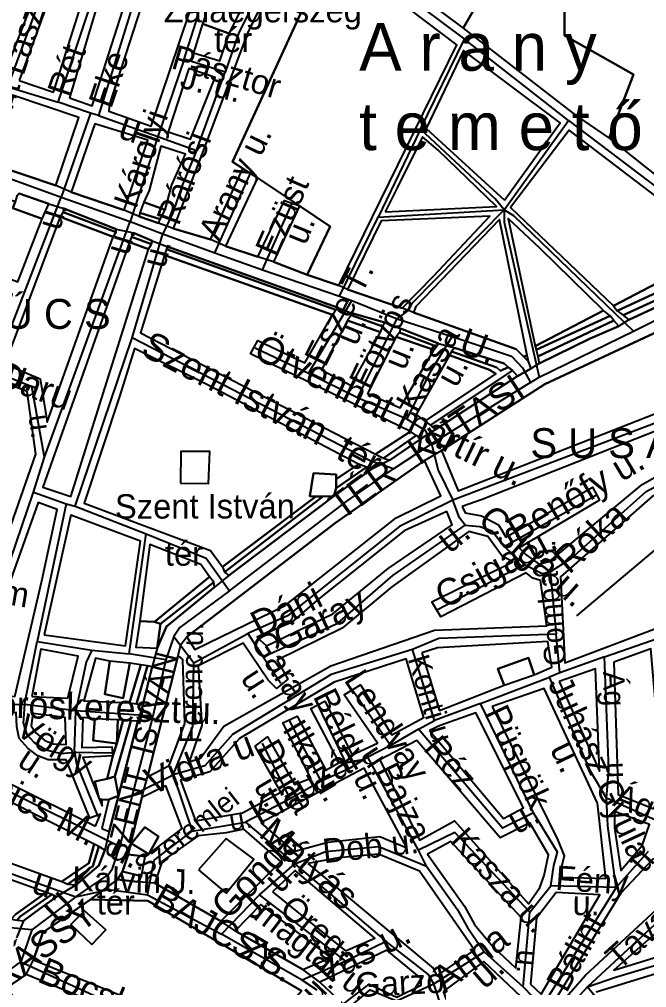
# Model space of a CAD drawing. Header units: millimetres. Extents: x 745262 to 751929, y 118124 to 122414.
# Drawn here: x 748376 to 749490, y 119795 to 121516 of the extents above; entities that cross this region are included whole.
import ezdxf

# ---------------------------------------------------------------- set-up
doc = ezdxf.new("R2010")
doc.units = ezdxf.units.MM
for name, color, linetype in [('beter', 7, 'Continuous'), ('egyeb', 7, 'Continuous'), ('epulet', 7, 'Continuous'), ('fobbut', 7, 'Continuous'), ('folyo', 7, 'Continuous'), ('fout', 7, 'Continuous'), ('Hut', 7, 'Continuous'), ('park', 7, 'Continuous'), ('szanto', 7, 'Continuous'), ('temeto', 7, 'Continuous'), ('utcanev', 7, 'Continuous')]:
    doc.layers.add(name, color=color, linetype=linetype)

msp = doc.modelspace()

# ---------------------------------------------------------------- linework, layer by layer
at = {"layer": 'beter', "color": 253}
for points in [[(748649.2, 121144.1), (748715.2, 121124.5), (748773.2, 121250.9), (748754.7, 121262.7), (748928, 121641.4), (748875.3, 121685.4), (748781.5, 121491.4), (748699.5, 121274.8), (748649.2, 121144.1)], [(748375.5, 121407.2), (748436.6, 121386.3), (748497.7, 121579.8), (748438.3, 121578.9), (748375.5, 121407.2)], [(748465.1, 121376.2), (748505.3, 121362), (748574.7, 121578.9), (748526.2, 121580.6), (748465.1, 121376.2)], [(748536.2, 121365.3), (748534.6, 121352.7), (748609.9, 121325.9), (748677.7, 121526.2), (748674.4, 121579.8), (748605.7, 121581.5), (748536.2, 121365.3)], [(748701.2, 121507.7), (748748.9, 121491), (748795.8, 121584.8), (748702.8, 121583.1), (748707, 121525.3), (748701.2, 121507.7)], [(748244.1, 121450.3), (748348.7, 121416.8), (748394.7, 121534.1), (748275, 121533.7), (748244.1, 121450.3)], [(748640, 121316.3), (748680.2, 121302.9), (748723.8, 121412.6), (748676.9, 121428.6), (748640, 121316.3)], [(748326.1, 121259.1), (748440.9, 121220.8), (748481.8, 121341.4), (748365.4, 121380.8), (748326.1, 121259.1)], [(748467.7, 121208.7), (748562.1, 121176.8), (748604, 121301.2), (748510.3, 121330.5), (748467.7, 121208.7)], [(748597.3, 121191), (748635, 121177.6), (748646.7, 121222), (748671, 121276.5), (748627.5, 121290.7), (748606.6, 121212), (748597.3, 121191)], [(748741.9, 121113), (748799.3, 121093.8), (748846.8, 121194), (748873.6, 121184.8), (748799.1, 121234.2), (748741.9, 121113)], [(748307.3, 121213.9), (748214.8, 120946.3), (748323.3, 120914.3), (748363.3, 121027.3), (748326, 121040.6), (748335.7, 121062.9), (748373.1, 121049.5), (748416.6, 121161.6), (748364.2, 121180.3), (748368.2, 121191.7), (748307.3, 121213.9)], [(748827.4, 121084.9), (748887.4, 121061.9), (748928, 121147.9), (748873.6, 121184.8), (748827.4, 121084.9)], [(748448.6, 121164.7), (748350, 120903.6), (748413.1, 120877), (748425.5, 120800.4), (748542.4, 121129.6), (748448.6, 121164.7)], [(748453.5, 121173.4), (748547.8, 121137.8), (748548, 121143), (748454.9, 121180), (748453.5, 121173.4)], [(748588.9, 121165.3), (748623.3, 121153.8), (748625.8, 121160.9), (748589.8, 121171.8), (748588.9, 121165.3)], [(748575.3, 121129.6), (748610.4, 121116.3), (748611.8, 121122.5), (748578.7, 121136.6), (748575.3, 121129.6)], [(748571.3, 121119.8), (748417.5, 120684.8), (748467.3, 120667.9), (748605.1, 121107.4), (748571.3, 121119.8)], [(748633.5, 121096.9), (748590.9, 120958.8), (749008.7, 120743.5), (749070.9, 120783.5), (748786.4, 120921.4), (748799.8, 120945.5), (748883.3, 120905.4), (748932.2, 120990.8), (748633.5, 121096.9)], [(748637.5, 121107.8), (748938, 120999.5), (748940.9, 121003.8), (748638.6, 121112.3), (748637.5, 121107.8)], [(749431.2, 121007.1), (749437.9, 120997.9), (749581, 121064.1), (749586.1, 121053.2), (749448.8, 120990.4), (749458.9, 120982.1), (749589, 121042.1), (749587.7, 121088.4), (749431.2, 121007.1)], [(748965.1, 120990.4), (749021.6, 120970.4), (749025.1, 120977), (748966.5, 120993.6), (748965.1, 120990.4)], [(749125.9, 120749.7), (749155.6, 120678.1), (749648.1, 120871), (749593.7, 121001.6), (749584.8, 120996.1), (749602.4, 120959.1), (749563.4, 120942.4), (749547, 120978.2), (749309.7, 120867.9), (749125.9, 120749.7)], [(749292.2, 120935.1), (749293.9, 120928.4), (749425.3, 120989.1), (749413.6, 120998.3), (749292.2, 120935.1)], [(748958.9, 120981), (748912.7, 120893), (748965.1, 120865.4), (749017.6, 120960.1), (748958.9, 120981)], [(749297.2, 120916.7), (749299.4, 120904.2), (749390, 120948.9), (749441, 120970.6), (749432, 120980.8), (749297.2, 120916.7)], [(749051.4, 120959.7), (749116.7, 120934.8), (749120.8, 120940), (749053.2, 120966.8), (749051.4, 120959.7)], [(749045.1, 120951.5), (748994.5, 120851.2), (749052.3, 120825.4), (749112.3, 120928.8), (749045.1, 120951.5)], [(749143.4, 120925.7), (749224.3, 120897.2), (749230.9, 120891.4), (749244.5, 120897.9), (749236.9, 120904.2), (749148.9, 120932.3), (749143.4, 120925.7)], [(749096.3, 120802), (749222.5, 120886.1), (749211.4, 120893.2), (749139.8, 120919.4), (749080.7, 120813.8), (749096.3, 120802)], [(749106.5, 120794.7), (749114.9, 120787.1), (749261.1, 120881.9), (749251.8, 120892.1), (749106.5, 120794.7)], [(748282.4, 120525.5), (748325.1, 120515.8), (748405.1, 120743.5), (748390, 120854.7), (748338.4, 120874.3), (748318, 120821.8), (748288.6, 120548.7), (748282.4, 120525.5)], [(749162.3, 120650.3), (749167.9, 120639.1), (749196.9, 120633.5), (749227, 120617.9), (749233.6, 120606.8), (749240.3, 120595.6), (749394.1, 120684.8), (749406.3, 120661.4), (749263.7, 120576.7), (749276, 120564.4), (749299.4, 120547.7), (749318.3, 120553.2), (749482.1, 120689.3), (749671.5, 120796.3), (749673.7, 120807.5), (749660.4, 120845.4), (749198, 120662.5), (749162.3, 120650.3)], [(749022.9, 120736.4), (749034.1, 120732.5), (749090.2, 120770.8), (749080.7, 120776.4), (749022.9, 120736.4)], [(749499.9, 120668.1), (749337.3, 120525.4), (749345.1, 120372.6), (749507.7, 120433.9), (749546.7, 120441.7), (749571.2, 120498.6), (749619.1, 120532.1), (749600.2, 120570), (749771.8, 120665.9), (749686, 120769.6), (749499.9, 120668.1)], [(748673.7, 120418.6), (748687.7, 120396), (748848.1, 120474.1), (749045.3, 120630.2), (749124.4, 120669.2), (749095.9, 120731.9), (748937.7, 120621.5), (748673.7, 120418.6)], [(748282.4, 120315.6), (748367.7, 120312.9), (748415.7, 120518.4), (748443.3, 120644.8), (748409.5, 120657.2), (748294, 120335.2), (748282.4, 120315.6)], [(748420.2, 120422.3), (748564.2, 120402.8), (748590.9, 120588.7), (748467.3, 120635), (748420.2, 120422.3)], [(748798, 120418.3), (748814.7, 120402.7), (748932.8, 120459.6), (749030.9, 120539.9), (749144.5, 120617.9), (749135.6, 120641.3), (749059.8, 120606.8), (748905, 120484.1), (748859.3, 120444), (748798, 120418.3)], [(748693.3, 120367), (748700, 120261.1), (748677.7, 120196.4), (748697.7, 120203.1), (748738.9, 120260), (748929.5, 120367), (749113.3, 120430.6), (749312.7, 120438.4), (749301.6, 120518.7), (749288.2, 120523.1), (749276, 120532.1), (749124.4, 120454), (749108.8, 120480.8), (749252.6, 120552.1), (749233.6, 120562.2), (749208, 120596.7), (749174.6, 120605.7), (749037.5, 120507.5), (748949.5, 120433.9), (748833.7, 120377.1), (748852.6, 120343.6), (748832.5, 120326.9), (748818.1, 120341.4), (748773.5, 120407.2), (748693.3, 120367)], [(748590, 120446.4), (748615.8, 120445.5), (748713.6, 120525.5), (748698.4, 120546.9), (748607.8, 120582.5), (748590, 120446.4)], [(748620.8, 120398.7), (748637.3, 120437), (748722.8, 120507.2), (748721.6, 120515.8), (748626.4, 120441.9), (748620.8, 120398.7)], [(749091, 120390.5), (749122.2, 120287.9), (749237, 120332.5), (749225.8, 120361.5), (749280.4, 120381.5), (749290.5, 120351.4), (749321.7, 120364.8), (749315, 120410.5), (749118.9, 120399.4), (749091, 120390.5)], [(748398, 120312.9), (748462, 120309.4), (748480.6, 120384.1), (748414, 120396.5), (748398, 120312.9)], [(749432, 120373.7), (749439.8, 120138.5), (749503.3, 120112.8), (749518.9, 120150.7), (749497.7, 120397.1), (749432, 120373.7)], [(748536.6, 120375.2), (748510.9, 120380.5), (748490.4, 120304.9), (748571.3, 120301.3), (748591.8, 120369), (748572.2, 120371.6), (748560.6, 120309.4), (748527.8, 120316.5), (748536.6, 120375.2)], [(748603.5, 120170.1), (748642, 120189.8), (748669.9, 120264.5), (748666.5, 120378.2), (748658.1, 120385.2), (748603.5, 120170.1)], [(748662.1, 120164.1), (748688.8, 120091.6), (748772.4, 120106.1), (748840.3, 120142.9), (748794.7, 120224.3), (748816.9, 120241), (748864.8, 120156.3), (748893.8, 120167.5), (748843.7, 120265.6), (748869.3, 120277.8), (748920.6, 120181.9), (748944, 120195.3), (748893.8, 120291.2), (748918.3, 120304.6), (748967.4, 120208.7), (749011.9, 120229.9), (748952.9, 120315.7), (748981.8, 120333.6), (749037.5, 120244.4), (749094.4, 120275.6), (749063.2, 120379.3), (748935, 120338), (748766.8, 120237.7), (748714.4, 120178.6), (748662.1, 120164.1)], [(748583.8, 120299.6), (748595.2, 120297.8), (748611.8, 120365.5), (748603.3, 120367.2), (748583.8, 120299.6)], [(749335, 120339.2), (749406.3, 120179.7), (749399.6, 120361.5), (749335, 120339.2)], [(749215.8, 120294.6), (749332.8, 120057.1), (749343.9, 120029.2), (749339.5, 120012.5), (749339.5, 119991.3), (749417.5, 119989), (749403, 120122.9), (749308.3, 120326.9), (749215.8, 120294.6)], [(748510.9, 120082.5), (748519.8, 120103.8), (748501.1, 120096.7), (748459.3, 120199.9), (748427.3, 120199.9), (748408.6, 120207), (748391.7, 120220.4), (748375.7, 120238.2), (748371.3, 120258.6), (748370.4, 120284.4), (748262, 120283.6), (748239.7, 120275.5), (748228.2, 120267.5), (748201.5, 120236.4), (748510.9, 120082.5)], [(748397.1, 120260.4), (748405.1, 120248), (748421.1, 120234.6), (748436.2, 120228.4), (748459.3, 120227.5), (748457.5, 120275.5), (748399.7, 120282.7), (748397.1, 120260.4)], [(748510, 120272.9), (748488.6, 120275.5), (748486.9, 120222.2), (748540.2, 120223.1), (748542, 120207), (748549.1, 120229.3), (748507.3, 120234.6), (748510, 120272.9)], [(748549.1, 120229.3), (748560.6, 120271.1), (748550.9, 120271.1), (748549.1, 120229.3)], [(749104.4, 120252.2), (749235.9, 120096.1), (749271.5, 120115), (749186.8, 120283.4), (749123.3, 120261.1), (749104.4, 120252.2)], [(748545.5, 120170.6), (748551.8, 120135.9), (748586.3, 120268.5), (748574, 120269.3), (748545.5, 120170.6)], [(749016.4, 120199.8), (749086.6, 120057.1), (749149, 120091.6), (749280.4, 119944.4), (749300.5, 119973.4), (749308.3, 119994.6), (749316.1, 120031.4), (749282.7, 120088.3), (749230.3, 120061.5), (749082.1, 120234.4), (749016.4, 120199.8)], [(748451.3, 119983.7), (748499.3, 120016.7), (748509.1, 120050.5), (748181.1, 120215.1), (748093.9, 120112.7), (748451.3, 119983.7)], [(748518, 120130.5), (748510, 120161.7), (748532.2, 120166.1), (748542, 120207), (748488.6, 120204.4), (748518, 120130.5)], [(748804.7, 120088.3), (748863.7, 120037), (748923.9, 120053.7), (749016.4, 120063.8), (749064.3, 120043.7), (748988.5, 120185.3), (748804.7, 120088.3)], [(748569, 120031.8), (748599.7, 120028.1), (748605.8, 120032.5), (748605.8, 120032.5), (748575.2, 120051.5), (748598.6, 120080.5), (748623.1, 120063.8), (748605.8, 120032.5), (748605.8, 120032.5), (748611.9, 120037), (748665.4, 120078.2), (748636.4, 120154.1), (748593.5, 120133.3), (748569, 120031.8)], [(748522.4, 120078), (748535.3, 120072.5), (748551.8, 120135.9), (748534.9, 120129.6), (748522.4, 120078)], [(748518, 120130.5), (748523.3, 120118.1), (748523.3, 120129.6), (748518, 120130.5)], [(749433.1, 120108.4), (749433.1, 120079.4), (749444.2, 120003.5), (749482.1, 120048.1), (749495.5, 120084.9), (749433.1, 120108.4)], [(748616.7, 119981.2), (748733.6, 119913.2), (748840.3, 120019.2), (748774.6, 120077.1), (748743.4, 120070.4), (748693.3, 120064.9), (748629.8, 120020.3), (748616.7, 119981.2)], [(748694.4, 120004.7), (748743.4, 119963.4), (748792.4, 120023.6), (748743.4, 120060.4), (748694.4, 120004.7)], [(749258.1, 119829.6), (749267.1, 119919.9), (749142.3, 120054.8), (749101.1, 120032.5), (749166.8, 119940), (749184.6, 119907.7), (749216.9, 119868.6), (749258.1, 119829.6)], [(748361.5, 119917), (748369.5, 119925.9), (748423.7, 119964.2), (748198.8, 120045.1), (748195.3, 119935.7), (748361.5, 119917)], [(748462, 119979.3), (748476.6, 119978.1), (748517.4, 120012.5), (748527.6, 120039.3), (748517.1, 120046), (748506.4, 120011.3), (748462, 119979.3)], [(748888.2, 120015.8), (749111.1, 119829.6), (749117.8, 119816.2), (749184.6, 119861.9), (749159, 119898.7), (749086.6, 120002.4), (749014.1, 120032.5), (748942.8, 120025.8), (748888.2, 120015.8)], [(749329.5, 119758.2), (749381.8, 119817.3), (749515.5, 119941.1), (749608, 119991.3), (749634.7, 120029.2), (749501, 120023.6), (749444.2, 119963.4), (749322.8, 119766), (749329.5, 119758.2)], [(749629.2, 119969), (749584.6, 119944.4), (749528.9, 119912.1), (749432, 119826.3), (749580.1, 119872), (749711.6, 119947.8), (749682.6, 119996.9), (749658.1, 120014.7), (749629.2, 119969)], [(748550.1, 119987.3), (748586.6, 119983.4), (748593, 119993.5), (748559, 120001.7), (748550.1, 119987.3)], [(748825.9, 119965.6), (748955.1, 119860.8), (749007.5, 119883.1), (748866, 120003.5), (748825.9, 119965.6)], [(748372.2, 119915.2), (748383.5, 119914.2), (748412.8, 119935.9), (748442.2, 119956.4), (748433.5, 119960.6), (748377.5, 119921.5), (748372.2, 119915.2)], [(749283.8, 119801.7), (749302.7, 119783.9), (749407.4, 119960.1), (749329.5, 119964.5), (749294.9, 119918.8), (749283.8, 119801.7)], [(748401.1, 119844.6), (748567, 119777.1), (748670.4, 119757.9), (748727.7, 119697.9), (748779, 119676.2), (748877.2, 119789.5), (748603.9, 119949.4), (748502.5, 119952.1), (748417.9, 119893), (748401.1, 119844.6)], [(748759.3, 119896.5), (748879.6, 119827.3), (748929.5, 119848.6), (748804.7, 119943.3), (748759.3, 119896.5)], [(748491.4, 119931.8), (748467.1, 119907.5), (748504.4, 119871.8), (748529.6, 119897.9), (748491.4, 119931.8)], [(748909.7, 119805), (748950.9, 119766), (748997.4, 119801.7), (749046.5, 119778.3), (749089.9, 119799.5), (749089.9, 119811.8), (749028.6, 119861.9), (748909.7, 119805)], [(749128.9, 119788.3), (749155.6, 119718.1), (749229.2, 119646.7), (749310.5, 119738.2), (749201.3, 119841.9), (749128.9, 119788.3)], [(748254.7, 119697.4), (748315.9, 119662.3), (748530.5, 119759.7), (748388.3, 119818.4), (748352.7, 119794.2), (748389.7, 119753.6), (748357.6, 119724.9), (748323.2, 119769.3), (748266.1, 119731.7), (748254.7, 119697.4)]]:
    msp.add_lwpolyline(points, close=True, dxfattribs=at)
msp.add_lwpolyline([(749477.6, 119756), (749591.3, 119810.6), (749804.1, 119928.8), (749849.8, 119983.5), (749980.1, 120030.3), (749986.8, 119995.7), (750025.8, 120014.7), (750013.6, 120054.8), (749998, 120082.7), (749877.6, 120022.5), (749848.7, 120013.6), (749810.8, 120024.7), (749789.6, 120043.7), (749726.1, 119983.5), (749736.1, 119963.4), (749762.9, 119979), (749778.5, 119952.3), (749596.9, 119847.4), (749400.8, 119787.2)], dxfattribs=at)
at = {"layer": 'epulet', "color": 253}
for points in [[(748368.2, 121191.7), (748364.2, 121180.3), (748416.6, 121161.6), (748428.1, 121188.3), (748375.8, 121206.2), (748371.7, 121201.7), (748368.2, 121191.7)], [(748589.8, 121171.8), (748625.8, 121160.9), (748635, 121177.6), (748597.3, 121191), (748589.8, 121171.8)], [(748662, 120691.9), (748711.8, 120691), (748714.4, 120748), (748662.9, 120748), (748662, 120691.9)], [(748902.9, 120667.9), (748915.3, 120667.9), (748934.6, 120668.7), (748938.5, 120683), (748938.5, 120699), (748938.5, 120707), (748898.5, 120709.7), (748892.2, 120668.8), (748902.9, 120667.9)], [(748590, 120446.4), (748582.9, 120400.1), (748620.8, 120398.7), (748626.4, 120441.9), (748615.8, 120445.5), (748590, 120446.4)], [(748536.6, 120375.2), (748527.8, 120316.5), (748560.6, 120309.4), (748572.2, 120371.6), (748536.6, 120375.2)], [(749237, 120332.5), (749290.5, 120351.4), (749280.4, 120381.5), (749225.8, 120361.5), (749237, 120332.5)], [(748510, 120272.9), (748507.3, 120234.6), (748549.1, 120229.3), (748550.9, 120271.1), (748510, 120272.9)], [(748518, 120130.5), (748523.3, 120129.6), (748534.9, 120129.6), (748551.8, 120135.9), (748545.5, 120170.6), (748532.2, 120166.1), (748510, 120161.7), (748518, 120130.5)], [(748598.6, 120080.5), (748575.2, 120051.5), (748605.8, 120032.5), (748623.1, 120063.8), (748598.6, 120080.5)], [(748694.4, 120004.7), (748743.4, 119963.4), (748792.4, 120023.6), (748743.4, 120060.4), (748694.4, 120004.7)], [(748559, 120001.7), (748593, 119993.5), (748599.7, 120028.1), (748569, 120031.8), (748559, 120001.7)], [(748491.4, 119931.8), (748467.1, 119907.5), (748504.4, 119871.8), (748529.6, 119897.9), (748491.4, 119931.8)]]:
    msp.add_lwpolyline(points, close=True, dxfattribs=at)
at = {"layer": 'fobbut', "color": 253}
for points in [[(749589, 121042.1), (749458.9, 120982.1), (749441, 120970.6), (749390, 120948.9), (749299.4, 120904.2), (749285.4, 120895.3), (749261.1, 120881.9), (749114.9, 120787.1), (749090.2, 120770.8), (749034.1, 120732.5), (749000.9, 120715.9), (748934.6, 120668.7), (748748.3, 120527.6), (748722.8, 120507.2), (748637.3, 120437), (748620.8, 120398.7), (748611.8, 120365.5), (748595.2, 120297.8), (748586.3, 120268.5), (748551.8, 120135.9), (748535.3, 120072.5), (748527.6, 120039.3), (748517.4, 120012.5), (748476.6, 119978.1), (748442.2, 119956.4), (748412.8, 119935.9), (748383.5, 119914.2), (748370.7, 119883.6)], [(748352.7, 119794.2), (748388.3, 119818.4), (748401.1, 119844.6), (748417.9, 119893), (748502.5, 119952.1), (748550.1, 119987.3), (748559, 120001.7), (748569, 120031.8), (748593.5, 120133.3), (748603.5, 120170.1), (748658.1, 120385.2), (748662.6, 120405.3), (748673.7, 120418.6), (748937.7, 120621.5), (749095.9, 120731.9), (749125.9, 120749.7), (749309.7, 120867.9), (749547, 120978.2)]]:
    msp.add_lwpolyline(points, dxfattribs=at)
at = {"layer": 'folyo', "color": 253}
for points in [[(748448.6, 121164.7), (748542.4, 121129.6), (748547.8, 121137.8), (748453.5, 121173.4), (748448.6, 121164.7)], [(748571.3, 121119.8), (748605.1, 121107.4), (748610.4, 121116.3), (748575.3, 121129.6), (748571.3, 121119.8)], [(748633.5, 121096.9), (748932.2, 120990.8), (748938, 120999.5), (748637.5, 121107.8), (748633.5, 121096.9)], [(749437.9, 120997.9), (749448.8, 120990.4), (749586.1, 121053.2), (749581, 121064.1), (749437.9, 120997.9)], [(748958.9, 120981), (749017.6, 120960.1), (749021.6, 120970.4), (748965.1, 120990.4), (748958.9, 120981)], [(749293.9, 120928.4), (749297.2, 120916.7), (749432, 120980.8), (749425.3, 120989.1), (749293.9, 120928.4)], [(749045.1, 120951.5), (749112.3, 120928.8), (749116.7, 120934.8), (749051.4, 120959.7), (749045.1, 120951.5)], [(749096.3, 120802), (749106.5, 120794.7), (749251.8, 120892.1), (749244.5, 120897.9), (749230.9, 120891.4), (749224.3, 120897.2), (749143.4, 120925.7), (749139.8, 120919.4), (749211.4, 120893.2), (749222.5, 120886.1), (749096.3, 120802)], [(749271.3, 120917), (749280.3, 120908.1), (749278, 120918.8), (749271.3, 120917)], [(749008.7, 120743.5), (749022.9, 120736.4), (749080.7, 120776.4), (749070.9, 120783.5), (749008.7, 120743.5)], [(748938.5, 120683), (748992.7, 120720.4), (748978.5, 120725.7), (748938.5, 120699), (748938.5, 120683)], [(748736.7, 120543.3), (748740.2, 120533.5), (748915.3, 120667.9), (748902.9, 120667.9), (748736.7, 120543.3)], [(748615.8, 120445.5), (748626.4, 120441.9), (748721.6, 120515.8), (748713.6, 120525.5), (748615.8, 120445.5)], [(748571.3, 120301.3), (748583.8, 120299.6), (748603.3, 120367.2), (748591.8, 120369), (748571.3, 120301.3)], [(748532.2, 120166.1), (748545.5, 120170.6), (748574, 120269.3), (748560.6, 120271.1), (748549.1, 120229.3), (748542, 120207), (748532.2, 120166.1)], [(748451.3, 119983.7), (748462, 119979.3), (748506.4, 120011.3), (748517.1, 120046), (748509.1, 120050.5), (748499.3, 120016.7), (748451.3, 119983.7)], [(748361.5, 119917), (748372.2, 119915.2), (748377.5, 119921.5), (748433.5, 119960.6), (748423.7, 119964.2), (748369.5, 119925.9), (748361.5, 119917)]]:
    msp.add_lwpolyline(points, close=True, dxfattribs=at)
at = {"layer": 'folyo', "color": 131}
msp.add_lwpolyline([(749739.2, 120704.5), (749672.3, 120667.1), (749626.1, 120654.4), (749568.1, 120625.8), (749530.8, 120595.3), (749365.7, 120455.7)], dxfattribs=at)
at = {"layer": 'fout', "color": 253}
for points in [[(748375.8, 121206.2), (748428.1, 121188.3), (748454.9, 121180), (748548, 121143), (748578.7, 121136.6), (748611.8, 121122.5), (748638.6, 121112.3), (748940.9, 121003.8), (748966.5, 120993.6), (749025.1, 120977), (749053.2, 120966.8), (749120.8, 120940), (749148.9, 120932.3), (749236.9, 120904.2), (749244.5, 120897.9), (749251.8, 120892.1), (749261.1, 120881.9), (749285.4, 120895.3), (749280.3, 120908.1), (749271.3, 120917), (749258.6, 120929.8), (749076.2, 120994.9), (749055.8, 121002.5), (748959, 121035.6), (748943.5, 121042.8), (748887.4, 121061.9), (748827.4, 121084.9), (748799.3, 121093.8), (748741.9, 121113), (748715.2, 121124.5), (748649.2, 121144.1), (748623.3, 121153.8), (748588.9, 121165.3), (748562.1, 121176.8), (748467.7, 121208.7), (748440.9, 121220.8), (748326.1, 121259.1)], [(748950.9, 119766), (748909.7, 119805), (748879.6, 119827.3), (748759.3, 119896.5), (748733.6, 119913.2), (748616.7, 119981.2), (748586.6, 119983.4), (748550.1, 119987.3), (748502.5, 119952.1), (748502.5, 119952.1), (748603.9, 119949.4), (748877.2, 119789.5)]]:
    msp.add_lwpolyline(points, dxfattribs=at)
at = {"layer": 'Hut'}
for p, q in [((748445.1, 121368.7), (748519.2, 121592.4)), ((748445.1, 121368.7), (748519.2, 121592.4)), ((748593.3, 121592.4), (748516.6, 121345.3)), ((748593.3, 121592.4), (748516.6, 121345.3)), ((748355.4, 121396), (748411.3, 121546.9)), ((748355.4, 121396), (748411.3, 121546.9)), ((749088.7, 121320.6), (749166.7, 121480.5)), ((749088.7, 121320.6), (749166.7, 121480.5)), ((749351.4, 121336.2), (749166.7, 121480.5)), ((749351.4, 121336.2), (749166.7, 121480.5)), ((748668.7, 121445.4), (748621.9, 121307.6)), ((748668.7, 121445.4), (748621.9, 121307.6)), ((748741.5, 121422), (748668.7, 121445.4)), ((748741.5, 121422), (748668.7, 121445.4)), ((748690.8, 121282.9), (748741.5, 121422)), ((748690.8, 121282.9), (748741.5, 121422)), ((748355.4, 121396), (748445.1, 121368.7)), ((748355.4, 121396), (748445.1, 121368.7)), ((748502.2, 121349.2), (748445.1, 121368.7)), ((748502.2, 121349.2), (748445.1, 121368.7)), ((748502.2, 121349.2), (748450.2, 121199.7)), ((748502.2, 121349.2), (748450.2, 121199.7)), ((748516.6, 121345.3), (748502.2, 121349.2)), ((748516.6, 121345.3), (748502.2, 121349.2)), ((748516.6, 121345.3), (748621.9, 121307.6)), ((748516.6, 121345.3), (748621.9, 121307.6)), ((749088.7, 121320.6), (749013.3, 121164.5)), ((749088.7, 121320.6), (749013.3, 121164.5)), ((749237, 121177.5), (749351.4, 121336.2)), ((749237, 121177.5), (749351.4, 121336.2)), ((748621.9, 121307.6), (748572.5, 121156.7)), ((748621.9, 121307.6), (748572.5, 121156.7)), ((748621.9, 121307.6), (748690.8, 121282.9)), ((748621.9, 121307.6), (748690.8, 121282.9)), ((748308.5, 121251.7), (748450.2, 121199.7)), ((748308.5, 121251.7), (748450.2, 121199.7)), ((748723.3, 121100.8), (748787, 121243.9)), ((748723.3, 121100.8), (748787, 121243.9)), ((748330.7, 120890.2), (748450.2, 121199.7)), ((748330.7, 120890.2), (748450.2, 121199.7)), ((748450.2, 121199.7), (748572.5, 121156.7)), ((748450.2, 121199.7), (748572.5, 121156.7)), ((748807.8, 121070.9), (748859.9, 121188)), ((748807.8, 121070.9), (748859.9, 121188)), ((748944.4, 121024.1), (749013.3, 121164.5)), ((748944.4, 121024.1), (749013.3, 121164.5)), ((749013.3, 121164.5), (749237, 121177.5)), ((749013.3, 121164.5), (749237, 121177.5)), ((748420.3, 120738.1), (748572.5, 121156.7)), ((748420.3, 120738.1), (748572.5, 121156.7)), ((748572.5, 121156.7), (748631, 121134.6)), ((748572.5, 121156.7), (748631, 121134.6)), ((748576.4, 120950), (748631, 121134.6)), ((748576.4, 120950), (748631, 121134.6)), ((748631, 121134.6), (748723.3, 121100.8)), ((748631, 121134.6), (748723.3, 121100.8)), ((748723.3, 121100.8), (748807.8, 121070.9)), ((748723.3, 121100.8), (748807.8, 121070.9)), ((748807.8, 121070.9), (748944.4, 121024.1)), ((748807.8, 121070.9), (748944.4, 121024.1)), ((749467.1, 120961.7), (749603.6, 121030.6)), ((749467.1, 120961.7), (749603.6, 121030.6)), ((748889.8, 120886.3), (748966.5, 121016.3)), ((748889.8, 120886.3), (748966.5, 121016.3)), ((748944.4, 121024.1), (748966.5, 121016.3)), ((748944.4, 121024.1), (748966.5, 121016.3)), ((748966.5, 121016.3), (749047.1, 120983.8)), ((748966.5, 121016.3), (749047.1, 120983.8)), ((748976.9, 120843.4), (749047.1, 120983.8)), ((748976.9, 120843.4), (749047.1, 120983.8)), ((749047.1, 120983.8), (749144.6, 120952.6)), ((749047.1, 120983.8), (749144.6, 120952.6)), ((749299.4, 120879.8), (749467.1, 120961.7)), ((749299.4, 120879.8), (749467.1, 120961.7)), ((748475, 120650.9), (748576.4, 120950)), ((748475, 120650.9), (748576.4, 120950)), ((748889.8, 120886.3), (748794.8, 120931.8)), ((748889.8, 120886.3), (748794.8, 120931.8)), ((748976.9, 120843.4), (748889.8, 120886.3)), ((748976.9, 120843.4), (748889.8, 120886.3)), ((749283.8, 120870.6), (749299.4, 120879.8)), ((749283.8, 120870.6), (749299.4, 120879.8)), ((749283.8, 120870.6), (749108.3, 120761.4)), ((749283.8, 120870.6), (749108.3, 120761.4)), ((749668.7, 120860.3), (749146, 120661.4)), ((749668.7, 120860.3), (749146, 120661.4)), ((749064, 120805.7), (748976.9, 120843.4)), ((749064, 120805.7), (748976.9, 120843.4)), ((749040.7, 120717.3), (749108.3, 120761.4)), ((749040.7, 120717.3), (749108.3, 120761.4)), ((748400.8, 120675.6), (748420.3, 120738.1)), ((748400.8, 120675.6), (748420.3, 120738.1)), ((748339.7, 120496.1), (748400.8, 120675.6)), ((748339.7, 120496.1), (748400.8, 120675.6)), ((748400.8, 120675.6), (748459.3, 120654.8)), ((748400.8, 120675.6), (748459.3, 120654.8)), ((749237, 120579.4), (749402.1, 120671.7)), ((749237, 120579.4), (749402.1, 120671.7)), ((748459.3, 120654.8), (748407.4, 120410.4)), ((748459.3, 120654.8), (748407.4, 120410.4)), ((748459.3, 120654.8), (748475, 120650.9)), ((748459.3, 120654.8), (748475, 120650.9)), ((748475, 120650.9), (748601.1, 120601.5)), ((748475, 120650.9), (748601.1, 120601.5)), ((748571.2, 120388.3), (748601.1, 120601.5)), ((748571.2, 120388.3), (748601.1, 120601.5)), ((749237, 120579.4), (749273.4, 120546.9)), ((749237, 120579.4), (749273.4, 120546.9)), ((749273.4, 120546.9), (749117.4, 120466.3)), ((749273.4, 120546.9), (749117.4, 120466.3)), ((749318.9, 120533.9), (749329.3, 120423.4)), ((749318.9, 120533.9), (749329.3, 120423.4)), ((748385.3, 120298.5), (748407.4, 120410.4)), ((748385.3, 120298.5), (748407.4, 120410.4)), ((748407.4, 120410.4), (748504.9, 120394.7)), ((748407.4, 120410.4), (748504.9, 120394.7)), ((748650.5, 120419.5), (748636.2, 120377.8)), ((748650.5, 120419.5), (748636.2, 120377.8)), ((748650.5, 120419.5), (748685.6, 120372.7)), ((748650.5, 120419.5), (748685.6, 120372.7)), ((748685.6, 120372.7), (748781.9, 120424.6)), ((748685.6, 120372.7), (748781.9, 120424.6)), ((748781.9, 120424.6), (748809.1, 120383)), ((748781.9, 120424.6), (748809.1, 120383)), ((749335.8, 120354.5), (749329.3, 120423.4)), ((749335.8, 120354.5), (749329.3, 120423.4)), ((749415.2, 120383), (749512.7, 120416.8)), ((749415.2, 120383), (749512.7, 120416.8)), ((748504.9, 120394.7), (748571.2, 120388.3)), ((748504.9, 120394.7), (748571.2, 120388.3)), ((749113.5, 120270), (749074.5, 120396.1)), ((749113.5, 120270), (749074.5, 120396.1)), ((748636.2, 120377.8), (748571.2, 120388.3)), ((748636.2, 120377.8), (748571.2, 120388.3)), ((748636.2, 120377.8), (748612.8, 120277.7)), ((748636.2, 120377.8), (748612.8, 120277.7)), ((748809.1, 120383), (748840.4, 120336.2)), ((748809.1, 120383), (748840.4, 120336.2)), ((749415.2, 120383), (749335.8, 120354.5)), ((749415.2, 120383), (749335.8, 120354.5)), ((749195.3, 120299.9), (749317.6, 120346.7)), ((749195.3, 120299.9), (749317.6, 120346.7)), ((749335.8, 120354.5), (749317.6, 120346.7)), ((749335.8, 120354.5), (749317.6, 120346.7)), ((749035.4, 120225.7), (748969.2, 120321.9)), ((749035.4, 120225.7), (748969.2, 120321.9)), ((748264.3, 120299.9), (748385.3, 120298.5)), ((748264.3, 120299.9), (748385.3, 120298.5)), ((748476.2, 120286.9), (748385.3, 120298.5)), ((748476.2, 120286.9), (748385.3, 120298.5)), ((748961.3, 120184.1), (748906.7, 120297.2)), ((748961.3, 120184.1), (748906.7, 120297.2)), ((749195.3, 120299.9), (749113.5, 120270)), ((749195.3, 120299.9), (749113.5, 120270)), ((749289, 120106.1), (749195.3, 120299.9)), ((749289, 120106.1), (749195.3, 120299.9)), ((748473.7, 120214), (748476.2, 120286.9)), ((748473.7, 120214), (748476.2, 120286.9)), ((748612.8, 120277.7), (748476.2, 120286.9)), ((748612.8, 120277.7), (748476.2, 120286.9)), ((748612.8, 120277.7), (748576.4, 120137.3)), ((748612.8, 120277.7), (748576.4, 120137.3)), ((748911.9, 120162), (748856, 120270)), ((748911.9, 120162), (748856, 120270)), ((749084.8, 120254.3), (749113.5, 120270)), ((749084.8, 120254.3), (749113.5, 120270)), ((749084.8, 120254.3), (749035.4, 120225.7)), ((749084.8, 120254.3), (749035.4, 120225.7)), ((748179.8, 120232.3), (748554.3, 120046.2)), ((748179.8, 120232.3), (748554.3, 120046.2)), ((748857.3, 120130.7), (748807.8, 120229.6)), ((748857.3, 120130.7), (748807.8, 120229.6)), ((749035.4, 120225.7), (748995.1, 120204.9)), ((749035.4, 120225.7), (748995.1, 120204.9)), ((748473.7, 120214), (748539.9, 120212.7)), ((748473.7, 120214), (748539.9, 120212.7)), ((748995.1, 120204.9), (748961.3, 120184.1)), ((748995.1, 120204.9), (748961.3, 120184.1)), ((749084.8, 120039.8), (748995.1, 120204.9)), ((749084.8, 120039.8), (748995.1, 120204.9)), ((748961.3, 120184.1), (748911.9, 120162)), ((748961.3, 120184.1), (748911.9, 120162)), ((748576.4, 120137.3), (748649.2, 120173.7)), ((748576.4, 120137.3), (748649.2, 120173.7)), ((748649.2, 120173.7), (748683.1, 120073.6)), ((748649.2, 120173.7), (748683.1, 120073.6)), ((748911.9, 120162), (748857.3, 120130.7)), ((748911.9, 120162), (748857.3, 120130.7)), ((748576.4, 120137.3), (748554.3, 120046.2)), ((748576.4, 120137.3), (748554.3, 120046.2)), ((748857.3, 120130.7), (748777.9, 120089.2)), ((748857.3, 120130.7), (748777.9, 120089.2)), ((749511.3, 120090.5), (749419.1, 120132.1)), ((749511.3, 120090.5), (749419.1, 120132.1)), ((748683.1, 120073.6), (748777.9, 120089.2)), ((748683.1, 120073.6), (748777.9, 120089.2)), ((748777.9, 120089.2), (748865.1, 120015.1)), ((748777.9, 120089.2), (748865.1, 120015.1)), ((748185, 120061.9), (748476.2, 119956.5)), ((748185, 120061.9), (748476.2, 119956.5)), ((749099.1, 120011.1), (749084.8, 120039.8)), ((749099.1, 120011.1), (749084.8, 120039.8)), ((749493.1, 120037.1), (749436, 119973.4)), ((749493.1, 120037.1), (749436, 119973.4)), ((748802.7, 119960.4), (748865.1, 120015.1)), ((748802.7, 119960.4), (748865.1, 120015.1)), ((748865.1, 120015.1), (749027.6, 119877.2)), ((748865.1, 120015.1), (749027.6, 119877.2)), ((748603.7, 119960.4), (748735.1, 119890.2)), ((748603.7, 119960.4), (748735.1, 119890.2)), ((748735.1, 119890.2), (748802.7, 119960.4)), ((748735.1, 119890.2), (748802.7, 119960.4)), ((748956.1, 119842.1), (748802.7, 119960.4)), ((748956.1, 119842.1), (748802.7, 119960.4)), ((749282.5, 119929.3), (749320.2, 119976.1)), ((749282.5, 119929.3), (749320.2, 119976.1)), ((749436, 119973.4), (749304.6, 119761.5)), ((749436, 119973.4), (749304.6, 119761.5)), ((749436, 119973.4), (749320.2, 119976.1)), ((749436, 119973.4), (749320.2, 119976.1)), ((748476.2, 119956.5), (748398.3, 119898)), ((748476.2, 119956.5), (748398.3, 119898)), ((749270.8, 119796.6), (749282.5, 119929.3)), ((749270.8, 119796.6), (749282.5, 119929.3)), ((748398.3, 119898), (748182.3, 119918.8)), ((748398.3, 119898), (748182.3, 119918.8)), ((748398.3, 119898), (748378.7, 119840.9)), ((748398.3, 119898), (748378.7, 119840.9)), ((748878.1, 119808.3), (748735.1, 119890.2)), ((748878.1, 119808.3), (748735.1, 119890.2)), ((749027.6, 119877.2), (748956.1, 119842.1)), ((749027.6, 119877.2), (748956.1, 119842.1)), ((749112.2, 119801.8), (749201.9, 119859)), ((749112.2, 119801.8), (749201.9, 119859)), ((749201.9, 119859), (749270.8, 119796.6)), ((749201.9, 119859), (749270.8, 119796.6)), ((748378.7, 119840.9), (748558.2, 119758.9)), ((748378.7, 119840.9), (748558.2, 119758.9)), ((748956.1, 119842.1), (748878.1, 119808.3)), ((748956.1, 119842.1), (748878.1, 119808.3)), ((748878.1, 119808.3), (748904.1, 119791.4)), ((748878.1, 119808.3), (748904.1, 119791.4)), ((749142.1, 119712.1), (749112.2, 119801.8)), ((749142.1, 119712.1), (749112.2, 119801.8)), ((749270.8, 119796.6), (749304.6, 119761.5)), ((749270.8, 119796.6), (749304.6, 119761.5)), ((749385.2, 119796.6), (749350.1, 119758.9)), ((749385.2, 119796.6), (749350.1, 119758.9)), ((749385.2, 119796.6), (749422.9, 119751.1)), ((749385.2, 119796.6), (749422.9, 119751.1))]:
    msp.add_line(p, q, dxfattribs=at)
for points in [[(748869, 121706.8), (748943.1, 121648.3), (749166.7, 121480.5)], [(748869, 121706.8), (748943.1, 121648.3), (749166.7, 121480.5)], [(748668.7, 121445.4), (748693.4, 121523.5), (748690.8, 121595)], [(748668.7, 121445.4), (748693.4, 121523.5), (748690.8, 121595)], [(748818.3, 121598.8), (748765, 121491), (748741.5, 121422)], [(748818.3, 121598.8), (748765, 121491), (748741.5, 121422)], [(749237, 121177.5), (749221.3, 121197.1), (749088.7, 121320.6)], [(749237, 121177.5), (749221.3, 121197.1), (749088.7, 121320.6)], [(749351.4, 121336.2), (749603.6, 121145.1), (749603.6, 121030.6)], [(749351.4, 121336.2), (749603.6, 121145.1), (749603.6, 121030.6)], [(748690.8, 121282.9), (748664.8, 121219.2), (748647.9, 121171.1), (748631, 121134.6)], [(748690.8, 121282.9), (748664.8, 121219.2), (748647.9, 121171.1), (748631, 121134.6)], [(749047.1, 120983.8), (749067.9, 120999.4), (749074.5, 121012.4), (749237, 121177.5)], [(749047.1, 120983.8), (749067.9, 120999.4), (749074.5, 121012.4), (749237, 121177.5)], [(749237, 121177.5), (749237, 121155.5), (749299.4, 120879.8)], [(749237, 121177.5), (749253.9, 121167.2), (749467.1, 120961.7)], [(749237, 121177.5), (749237, 121155.5), (749299.4, 120879.8)], [(749237, 121177.5), (749253.9, 121167.2), (749467.1, 120961.7)], [(749040.7, 120717.3), (748999, 120731.5), (748576.4, 120950)], [(749040.7, 120717.3), (748999, 120731.5), (748576.4, 120950)], [(749064, 120805.7), (749108.3, 120892.8), (749144.6, 120952.6)], [(749064, 120805.7), (749108.3, 120892.8), (749144.6, 120952.6)], [(749144.6, 120952.6), (749250, 120917.4), (749269.5, 120896.7), (749283.8, 120870.6)], [(749144.6, 120952.6), (749250, 120917.4), (749269.5, 120896.7), (749283.8, 120870.6)], [(748420.3, 120738.1), (748398.3, 120862.8), (748330.7, 120890.2)], [(748420.3, 120738.1), (748398.3, 120862.8), (748330.7, 120890.2)], [(749108.3, 120761.4), (749097.8, 120784.9), (749064, 120805.7)], [(749108.3, 120761.4), (749097.8, 120784.9), (749064, 120805.7)], [(749318.9, 120533.9), (749356.6, 120558.6), (749428.2, 120622.3), (749489.2, 120676.9), (749690.8, 120784.9)], [(749318.9, 120533.9), (749356.6, 120558.6), (749428.2, 120622.3), (749489.2, 120676.9), (749690.8, 120784.9)], [(749108.3, 120761.4), (749119.9, 120714.6), (749146, 120661.4)], [(749108.3, 120761.4), (749119.9, 120714.6), (749146, 120661.4)], [(748749.3, 120500.1), (748957.4, 120660), (749040.7, 120717.3)], [(748749.3, 120500.1), (748957.4, 120660), (749040.7, 120717.3)], [(749146, 120661.4), (749051, 120614.6), (748852.1, 120455.9), (748781.9, 120424.6)], [(749146, 120661.4), (749051, 120614.6), (748852.1, 120455.9), (748781.9, 120424.6)], [(749168.1, 120617.1), (749157.6, 120630.1), (749146, 120661.4)], [(749168.1, 120617.1), (749157.6, 120630.1), (749146, 120661.4)], [(748809.1, 120383), (748941.8, 120442.9), (749039.3, 120527.4), (749168.1, 120617.1)], [(748809.1, 120383), (748941.8, 120442.9), (749039.3, 120527.4), (749168.1, 120617.1)], [(749168.1, 120617.1), (749194.1, 120614.6), (749216.1, 120606.8), (749237, 120579.4)], [(749168.1, 120617.1), (749194.1, 120614.6), (749216.1, 120606.8), (749237, 120579.4)], [(748601.1, 120601.5), (748707.7, 120558.6), (748749.3, 120500.1)], [(748601.1, 120601.5), (748707.7, 120558.6), (748749.3, 120500.1)], [(749273.4, 120546.9), (749304.6, 120531.3), (749318.9, 120533.9)], [(749273.4, 120546.9), (749304.6, 120531.3), (749318.9, 120533.9)], [(748749.3, 120500.1), (748660.9, 120435.1), (748650.5, 120419.5)], [(748749.3, 120500.1), (748660.9, 120435.1), (748650.5, 120419.5)], [(749329.3, 120423.4), (749121.3, 120415.5), (749074.5, 120396.1)], [(749329.3, 120423.4), (749121.3, 120415.5), (749074.5, 120396.1)], [(748504.9, 120394.7), (748494.5, 120373.9), (748476.2, 120286.9)], [(748504.9, 120394.7), (748494.5, 120373.9), (748476.2, 120286.9)], [(749074.5, 120396.1), (748930.1, 120351.8), (748754.5, 120245.2), (748705.2, 120189.3), (748649.2, 120173.7)], [(749074.5, 120396.1), (748930.1, 120351.8), (748754.5, 120245.2), (748705.2, 120189.3), (748649.2, 120173.7)], [(749419.1, 120132.1), (749422.9, 120182.8), (749415.2, 120383)], [(749419.1, 120132.1), (749422.9, 120182.8), (749415.2, 120383)], [(748649.2, 120173.7), (748684.3, 120259.5), (748685.6, 120372.7)], [(748649.2, 120173.7), (748684.3, 120259.5), (748685.6, 120372.7)], [(749419.1, 120132.1), (749390.5, 120180.2), (749317.6, 120346.7)], [(749419.1, 120132.1), (749390.5, 120180.2), (749317.6, 120346.7)], [(748385.3, 120298.5), (748382.6, 120266.1), (748389.2, 120245.2), (748402.2, 120230.9), (748423, 120217.9), (748450.2, 120211.4), (748473.7, 120214)], [(748385.3, 120298.5), (748382.6, 120266.1), (748389.2, 120245.2), (748402.2, 120230.9), (748423, 120217.9), (748450.2, 120211.4), (748473.7, 120214)], [(749289, 120106.1), (749234.4, 120078.8), (749084.8, 120254.3)], [(749289, 120106.1), (749234.4, 120078.8), (749084.8, 120254.3)], [(748473.7, 120214), (748477.6, 120193.2), (748515.3, 120099.6)], [(748473.7, 120214), (748477.6, 120193.2), (748515.3, 120099.6)], [(749436, 119973.4), (749421.6, 120082.7), (749419.1, 120132.1)], [(749436, 119973.4), (749421.6, 120082.7), (749419.1, 120132.1)], [(749320.2, 119976.1), (749325.4, 120012.4), (749331.9, 120035.9), (749289, 120106.1)], [(749320.2, 119976.1), (749325.4, 120012.4), (749331.9, 120035.9), (749289, 120106.1)], [(748603.7, 119960.4), (748615.4, 120021.5), (748683.1, 120073.6)], [(748603.7, 119960.4), (748615.4, 120021.5), (748683.1, 120073.6)], [(749282.5, 119929.3), (749149.8, 120070.9), (749084.8, 120039.8)], [(749282.5, 119929.3), (749149.8, 120070.9), (749084.8, 120039.8)], [(748476.2, 119956.5), (748533.5, 119995.5), (748541.3, 120007.2), (748554.3, 120046.2)], [(748476.2, 119956.5), (748533.5, 119995.5), (748541.3, 120007.2), (748554.3, 120046.2)], [(748865.1, 120015.1), (748919.7, 120037.1), (749014.6, 120046.2), (749099.1, 120011.1)], [(748865.1, 120015.1), (748919.7, 120037.1), (749014.6, 120046.2), (749099.1, 120011.1)], [(749658.3, 120032), (749619.3, 119982.5), (749520.5, 119921.5), (749385.2, 119796.6)], [(749658.3, 120032), (749619.3, 119982.5), (749520.5, 119921.5), (749385.2, 119796.6)], [(749099.1, 120011.1), (749153.7, 119934.5), (749172, 119901.9), (749201.9, 119859)], [(749099.1, 120011.1), (749153.7, 119934.5), (749172, 119901.9), (749201.9, 119859)], [(748476.2, 119956.5), (748534.8, 119969.5), (748603.7, 119960.4)], [(748476.2, 119956.5), (748534.8, 119969.5), (748603.7, 119960.4)], [(749385.2, 119796.6), (749433.3, 119813.5), (749594.6, 119861.6), (749728.5, 119939.6)], [(749385.2, 119796.6), (749433.3, 119813.5), (749594.6, 119861.6), (749728.5, 119939.6)], [(749112.2, 119801.8), (749103, 119818.7), (749027.6, 119877.2)], [(749112.2, 119801.8), (749103, 119818.7), (749027.6, 119877.2)], [(748243.5, 119723.8), (748256.5, 119752.3), (748378.7, 119840.9)], [(748243.5, 119723.8), (748256.5, 119752.3), (748378.7, 119840.9)], [(748948.3, 119748.5), (748999, 119791.4), (749045.8, 119771.9), (749112.2, 119801.8)], [(748948.3, 119748.5), (748999, 119791.4), (749045.8, 119771.9), (749112.2, 119801.8)]]:
    msp.add_lwpolyline(points, dxfattribs=at)
at = {"layer": 'park', "color": 253}
for points in [[(748685.2, 121456.2), (748732.1, 121442.4), (748748.9, 121491), (748701.2, 121507.7), (748685.2, 121456.2)], [(748736.7, 120543.3), (748902.9, 120667.9), (748892.2, 120668.8), (748898.5, 120709.7), (748938.5, 120707), (748938.5, 120699), (748978.5, 120725.7), (748713.6, 120864.5), (748580.2, 120931.2), (748554.4, 120847.6), (748491.3, 120656.3), (748715.3, 120571.8), (748736.7, 120543.3)], [(748662, 120691.9), (748711.8, 120691), (748714.4, 120748), (748662.9, 120748), (748662, 120691.9)], [(748934.6, 120668.7), (749000.9, 120715.9), (748992.7, 120720.4), (748938.5, 120683), (748934.6, 120668.7)], [(748740.2, 120533.5), (748748.3, 120527.6), (748934.6, 120668.7), (748915.3, 120667.9), (748740.2, 120533.5)]]:
    msp.add_lwpolyline(points, close=True, dxfattribs=at)
at = {"layer": 'szanto', "color": 253}
msp.add_lwpolyline([(749495.9, 122165.1), (749186.8, 122303.6), (749154.6, 122238.8), (749388.5, 122130.9), (749375.3, 122100.3), (749428, 122077.9), (749417.3, 122060), (749366.3, 122082.8), (749290.5, 121928.7), (749195.1, 121964.8), (749126.1, 121808.9), (749095.7, 121738.2), (749183.2, 121718.1), (749172.5, 121701.1), (749077.8, 121565.3), (749077.8, 121565.3), (749164.5, 121500), (749245.3, 121640.9), (749345, 121586.1), (749344.1, 121487.2), (749467.2, 121417.7), (749423.5, 121304.7), (749562, 121194.7)], dxfattribs=at)
at = {"layer": 'temeto', "color": 253}
for points in [[(748773.2, 121250.9), (748799.1, 121234.2), (748873.6, 121184.8), (748928, 121147.9), (748887.4, 121061.9), (748943.5, 121042.8), (749153.2, 121470.5), (748928, 121641.4), (748754.7, 121262.7), (748773.2, 121250.9)], [(749164.5, 121500), (749363.7, 121345.8), (749423.5, 121304.7), (749467.2, 121417.7), (749344.1, 121487.2), (749345, 121586.1), (749245.3, 121640.9), (749164.5, 121500)], [(749237.8, 121194.4), (749336.6, 121332.2), (749165, 121460.8), (749098.8, 121321.7), (749237.8, 121194.4)], [(749026, 121173.9), (749223.6, 121183.1), (749119.7, 121283.6), (749092.1, 121307.1), (749046.9, 121216.6), (749026, 121173.9)], [(749431.2, 121007.1), (749587.7, 121088.4), (749589.4, 121138.3), (749352.5, 121319.2), (749248.7, 121181.4), (749431.2, 121007.1)], [(748959, 121035.6), (749055.8, 121002.5), (749111.4, 121059.5), (749211.8, 121165.9), (749018.4, 121157.9), (748959, 121035.6)], [(749076.2, 120994.9), (749258.6, 120929.8), (749271.3, 120917), (749278, 120918.8), (749228.6, 121160), (749080.4, 121005.9), (749076.2, 120994.9)], [(749292.2, 120935.1), (749413.6, 120998.3), (749301.4, 121108.9), (749244.5, 121162.1), (749292.2, 120935.1)]]:
    msp.add_lwpolyline(points, close=True, dxfattribs=at)

# ---------------------------------------------------------------- texts
at = {"layer": 'egyeb', "attachment_point": 7}
for s, insert, char_height in [('A r a n y \\Pt e m e t ő', (748979.6, 121282.3), 84.73), ('C S Ú C S ', (748210.4, 120965.1), 53.15), ('S U S Á N', (749283.8, 120735.5), 53.15)]:
    msp.add_mtext(s, dxfattribs=dict(at, insert=insert, char_height=char_height))
at = {"layer": 'utcanev', "attachment_point": 7}
for s, insert, char_height, rotation in [('Szent László', (748332.4, 121257.9), 43.427, 71.8), ('Rét', (748466.3, 121375.3), 43.43, 71.1), ('Eke', (748539.7, 121355.5), 43.43, 71.1), ('Pásztor', (748643.5, 121429), 43.43, 343.6), ('J. u.', (748658.8, 121394.6), 43.43, 345.4), ('Károlyi', (748595.9, 121173.4), 43.43, 71.1), ('u.', (748548.7, 121305.8), 48.69, 341.1), ('Rárósi', (748659.6, 121147.4), 43.43, 69.5), ('Arany u.', (748743, 121113.6), 43.43, 64), ('Ezüst', (748833.7, 121091.4), 43.43, 66.3), ('u.', (748448.2, 121138.7), 43.43, 73), (' u.', (748878.7, 121097.7), 43.43, 67.7), ('u.', (748569.8, 121094.5), 43.43, 73), ('u.', (748634.8, 121071.8), 43.43, 75.3), ('Esze T.', (748919.8, 120895.8), 43.43, 63.4), ('Eötvös', (748999.6, 120855.2), 43.43, 64.3), ('Koczka    u.', (748084, 120957.8), 47.375, 341.6), (' u.', (748969.6, 120918.9), 43.43, 67.7), ('Szent István', (748588.8, 120920.2), 48.69, 332.9), ('Ötvenhat mártír u.', (748789.1, 120914.9), 48.691, 333.9), ('Kassa', (749081.2, 120814.9), 43.43, 60.7), ('U.', (749153.8, 120923.9), 47.37, 339.3), (' u.', (749055.1, 120875.4), 43.43, 67.7), ('Daru', (748330.2, 120865.8), 47.37, 340.3), (' u.', (749144.9, 120845.2), 43.43, 61.2), ('KUTASI', (749087, 120722.1), 47.37, 33.3), ('u.', (748391.6, 120811.3), 38.16, 277.8), ('tér', (748935.3, 120736.7), 48.69, 331.3), ('Benőfy u.', (749268.8, 120570.7), 47.37, 30.9), (' TÉR', (748934.8, 120614.4), 47.37, 36.2), ('Szent István', (748545.8, 120628), 43.427, 0.1), ('Csiga u.', (749178.4, 120611.2), 47.37, 318.6), ('Róka', (749353.2, 120527.8), 47.37, 42.9), ('Csiga u.', (749137.9, 120454.8), 47.37, 28.3), ('u.', (749140.5, 120564.7), 47.37, 38.4), ('Gomba u.', (749348.1, 120369.1), 38.16, 95.2), ('Ólom', (748252.3, 120493), 43.43, 350.4), ('Dáni', (748802.8, 120415.6), 47.37, 27), ('Garay', (748848, 120378.1), 47.37, 25.4), ('Ferenc u.', (748699.4, 120228.9), 38.16, 89), ('Garay ', (748773.6, 120404.6), 43.43, 303), ('SZENT  ISTVÁN ', (748565, 120017.1), 38.163, 76), ('Konti u.', (749065.2, 120379.8), 38.16, 286.6), (' u.', (748758.6, 120358.2), 43.43, 303), ('Lendvay', (748940.5, 120334.7), 43.43, 303), ('Ág       u.', (749401, 120356.6), 38.163, 272), ('Juhász Gyula', (749302.2, 120330.2), 43.427, 294.9), ('Vöröskereszt u.', (748293, 120276.4), 47.375, 358.2), ('Béldy u.', (748885, 120307), 43.43, 296.3), ('Püspök', (749190.2, 120278.5), 43.43, 295.1), ('Völgy', (748359.1, 120236.5), 43.43, 326.9), ('Ilka u.', (748841.6, 120254.2), 43.43, 300.5), ('Táncsics M.  u.', (748199.5, 120198.6), 47.375, 332.9), ('Vidra u.', (748610.5, 120136.4), 47.37, 21.1), ('Duna ', (748796.5, 120219.3), 43.43, 300.5), ('Réz', (749091.5, 120218.6), 43.43, 311.6), ('Klauzál', (748802.7, 120081.3), 47.37, 30.3), ('      u.', (748927.3, 120289.3), 43.43, 303), ('u.', (749317, 120219.5), 47.37, 295.6), ('u.', (748369.9, 120190.3), 43.43, 326.9), ('Bajza', (748995.4, 120175.1), 43.43, 296.5), ('  u.', (748774.3, 120180.6), 43.43, 300.5), ('Szeremlei', (748598.8, 119990.1), 36.59, 38), ('Ág u.', (749423.2, 120107.4), 43.43, 337.8), ('  u.', (748725.1, 120068.5), 36.59, 9.8), ('Mátyás', (748789.8, 120054.9), 47.37, 318.7), ('u.', (749259.7, 120066.1), 47.37, 28.8), ('Kasza u.', (749138.7, 120054.8), 43.43, 312.4), ('Gonda', (748747.1, 119913.3), 47.37, 46), ('Dob u.', (748917.1, 120015.6), 43.43, 6.3), ('u.', (749486.2, 119996.1), 43.43, 49), ('Kálvin J. ', (748469.2, 119966.8), 43.43, 358.5), ('Fény', (749326.5, 119956.1), 43.43, 356), ('u.', (748394.8, 119964.5), 47.37, 341.3), (' J. u.', (748781, 119899.5), 47.37, 45.9), ('BAJCSY', (748608.4, 119941.5), 47.37, 329.8), ('U.', (748447.7, 119903.1), 47.37, 43.8), ('Öreg-', (748827.4, 119919.4), 43.43, 320.8), ('Tavasz', (749442, 119823.9), 43.43, 42.1), ('ANDRÁSSY', (748239.2, 119709.1), 47.37, 36.6), ('magtár u.', (748781.6, 119909), 43.43, 322.3), (' u.', (749342.2, 119924.2), 43.43, 358.8), ('Bálint', (749348.4, 119784.1), 43.43, 61), ('ZS.', (748763.6, 119852.9), 47.37, 328.9), ('Vas u.', (748915.9, 119796.4), 47.37, 26.8), ('Anna', (749132.5, 119783.6), 47.37, 37.1), ('u.', (749261.9, 119863.9), 38.16, 264.8), ('Bocskai', (748405.5, 119806.1), 47.37, 337.5), ('Garzó', (748973.8, 119777.6), 43.43, 3), ('  u.', (749176, 119767.2), 47.37, 41.3), ('Toldi u.', (748806.7, 119660.8), 43.43, 46.8)]:
    msp.add_mtext(s, dxfattribs=dict(at, insert=insert, char_height=char_height, rotation=rotation))
for s, insert, char_height in [('Zalaegerszeg', (748632.5, 121497.5), 43.427), ('tér', (748722.1, 121457.1), 43.43), ('tér', (748634.6, 120544.4), 43.43), ('tér', (748513.3, 119924.6), 43.43)]:
    msp.add_mtext(s, dxfattribs=dict(at, insert=insert, char_height=char_height))

doc.saveas('drawing.dxf')
